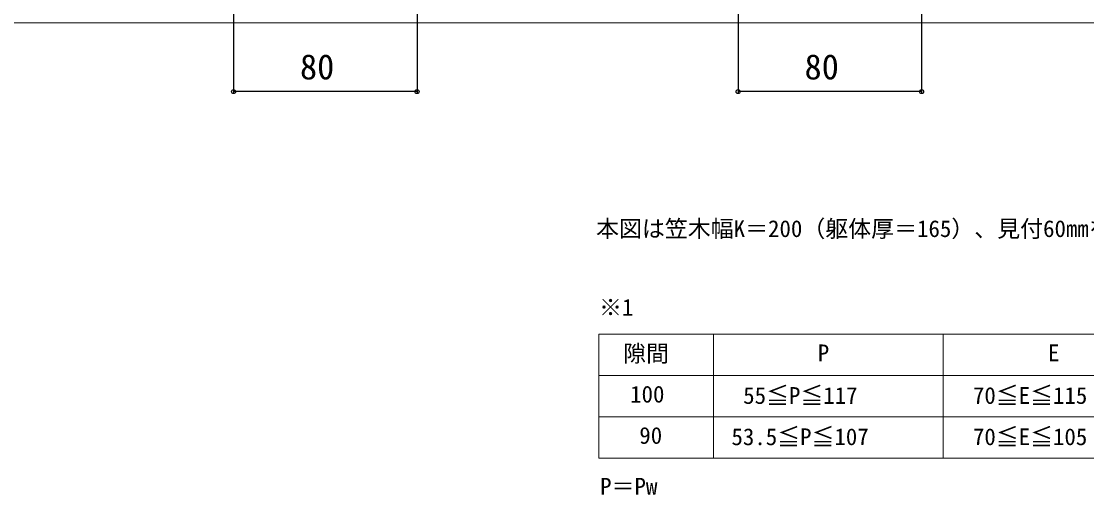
# Model space of a CAD drawing. Units: millimetres, scale not verified. Extents: x -875 to 875, y -1299 to 1292.
# Drawn here: x 177.7 to 642.2, y 19 to 225.4 of the extents above; entities that cross this region are included whole.
import ezdxf
from ezdxf.enums import TextEntityAlignment as Align

# ---------------------------------------------------------------- set-up
doc = ezdxf.new("R2010")
doc.units = ezdxf.units.MM
doc.header["$LTSCALE"] = 8
doc.layers.add('0-1_TABLE1', color=7, linetype='Continuous', lineweight=18)
doc.layers.add('0-5_YKK_12', color=2, linetype='Continuous', lineweight=18)
doc.layers.add('0-2_USER1', color=3, linetype='Continuous')
doc.layers.add('0-8_YKK_D', color=6, linetype='Continuous')
doc.styles.add('ＭＳ ゴシック', font='')
doc.styles.get('ＭＳ ゴシック').set_extended_font_data('MS Gothic')

msp = doc.modelspace()

# ---------------------------------------------------------------- linework, layer by layer
at = {"layer": '0-1_TABLE1'}
for p, q in [((429.597, 88.973), (679.597, 88.973)), ((429.597, 88.973), (429.597, 34.973)), ((479.597, 88.973), (479.597, 34.973)), ((579.597, 88.973), (579.597, 34.973)), ((429.597, 70.973), (679.597, 70.973)), ((429.597, 52.973), (679.597, 52.973)), ((429.597, 34.973), (679.597, 34.973))]:
    msp.add_line(p, q, dxfattribs=at)
at = {"layer": '0-5_YKK_12'}
msp.add_line((675.257, 224.8), (-134.743, 224.8), dxfattribs=at)
at = {"layer": '0-8_YKK_D'}
for p, q in [((490.257, 320.679), (490.257, 193.8)), ((270.257, 287.6), (270.257, 193.8)), ((350.257, 287.6), (350.257, 193.8)), ((570.257, 271.3), (570.257, 193.8)), ((350.257, 194.8), (270.257, 194.8)), ((570.257, 194.8), (490.257, 194.8))]:
    msp.add_line(p, q, dxfattribs=at)
for centre in [(270.257, 194.8), (350.257, 194.8), (490.257, 194.8), (570.257, 194.8)]:
    msp.add_circle(centre, 0.875, dxfattribs=at)

# ---------------------------------------------------------------- texts
at = {"layer": '0-1_TABLE1', "style": 'ＭＳ ゴシック'}
for s, p in [('隙間', (440.137, 74.746)), ('P', (524.995, 74.973)), ('E', (625.364, 74.973)), ('100', (443.177, 56.973)), ('55≦P≦117', (492.467, 56.405)), ('70≦E≦115', (592.637, 56.405)), ('90', (447.182, 38.973)), ('53.5≦P≦107', (487.353, 38.405)), ('70≦E≦105', (592.637, 38.405))]:
    msp.add_text(s, height=7.331, dxfattribs=at).set_placement(p, align=Align.BOTTOM_LEFT)
at = {"layer": '0-2_USER1', "style": 'ＭＳ ゴシック'}
for s, p in [('本図は笠木幅K＝200（躯体厚＝165）、見付60㎜を示す。', (428.318, 129.164)), ('※1', (429.636, 94.834)), ('P＝Pw', (430.091, 16.8))]:
    msp.add_text(s, height=7.331, dxfattribs=at).set_placement(p, align=Align.BOTTOM_LEFT)
at = {"layer": '0-8_YKK_D', "style": 'ＭＳ ゴシック'}
for p in [(299.22, 196.8), (519.22, 196.8)]:
    msp.add_text('80', height=11, dxfattribs=at).set_placement(p, align=Align.BOTTOM_LEFT)

doc.saveas('drawing.dxf')
